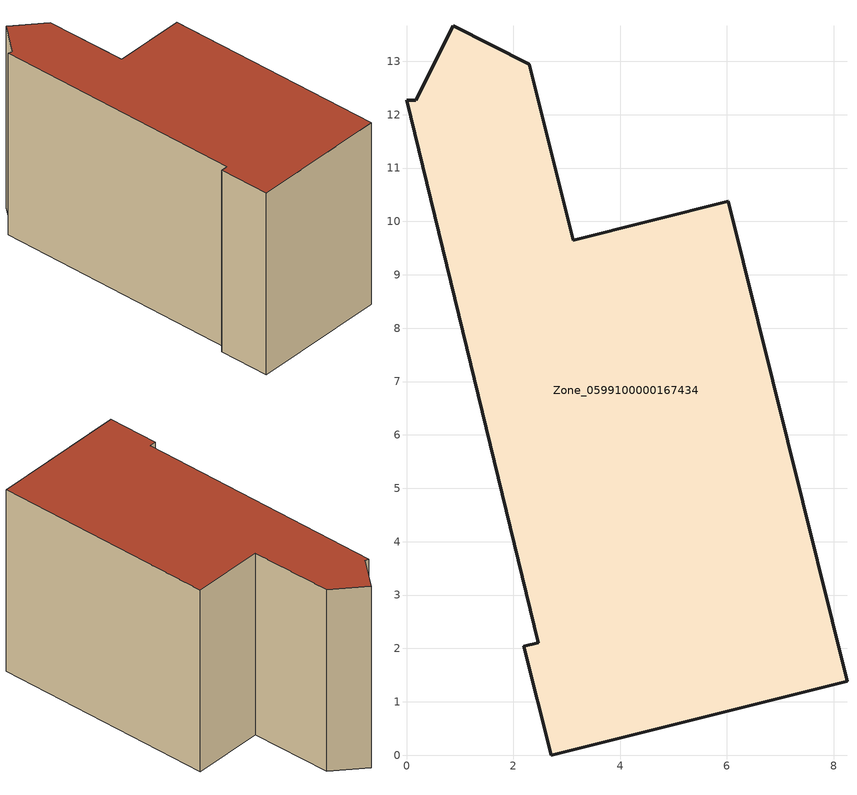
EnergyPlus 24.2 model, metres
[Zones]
Zone_0599100000167434
 floor ground (C_G): 2.47,2.11 0,12.27 0.17,12.27 0.87,13.66 2.3,12.94 3.12,9.65 6.03,10.38 8.25,1.39 2.71,0 2.2,2.04 z0
 wall outside (C_F): 0.17,12.27 0,12.27 2.47,2.11 2.2,2.04 2.71,0 8.25,1.39 6.03,10.38 3.12,9.65 2.3,12.94 0.87,13.66 0.17,12.27 z0:8.02
 roof outside (C_R): 0,12.27 2.47,2.11 2.2,2.04 2.71,0 8.25,1.39 6.03,10.38 3.12,9.65 2.3,12.94 0.87,13.66 0.17,12.27 z8.02
[BUILDING]
Pand.0599100000167434: North Axis=0; Terrain=City; Loads Convergence Tolerance Value=0.04; Temperature Convergence Tolerance Value=0.4; Solar Distribution=FullExterior; Maximum Number of Warmup Days=25; Minimum Number of Warmup Days=1
[Site:Location]
Rotterdam.The.Hague.AP_ZH_NLD Design_Conditions: Latitude=51.96; Longitude=4.45; Time Zone=1; Elevation=-4.5
[SITE:GROUNDTEMPERATURE:BUILDINGSURFACE]
18, 18, 18, 18, 18, 18, 18, 18, 18, 18, 18, 18
[MATERIAL] Thermal Absorptance=0.9; Solar Absorptance=0.7; Visible Absorptance=0.7
Name | Roughness | Thickness | Conductivity | Density | Specific Heat
G.TI.1975-1991 | MediumSmooth | 0.15 | 0.288461 | 540 | 1210
F.TI.1975-1991 | Rough | 0.3 | 0.230769 | 1920 | 840
R.TI.1975-1991 | MediumRough | 0.2 | 0.153846 | 1500 | 1000
[CONSTRUCTION]
C_G: G.TI.1975-1991
C_F: F.TI.1975-1991
C_R: R.TI.1975-1991
[ZONE]
Zone_0599100000167434: Type=1; Multiplier=1; Ceiling Height=Autocalculate; Volume=Autocalculate; Floor Area=autocalculate; Part of Total Floor Area=Yes
[ZONEINFILTRATION:DESIGNFLOWRATE]
Infil_Zone_0599100000167434: Zone or ZoneList or Space or SpaceList=Zone_0599100000167434; Schedule=AlwaysOn; Design Flow Rate Calculation Method=Flow/Area; Flow Rate per Floor Area=0.003; Constant Term Coefficient=1; Temperature Term Coefficient=0; Velocity Term Coefficient=0; Velocity Squared Term Coefficient=0
[HVACTEMPLATE:ZONE:IDEALLOADSAIRSYSTEM]
Zone_0599100000167434: Maximum Heating Supply Air Temperature=50; Minimum Cooling Supply Air Temperature=13; Maximum Heating Supply Air Humidity Ratio=0.0156; Minimum Cooling Supply Air Humidity Ratio=0.0077; Heating Limit=NoLimit; Cooling Limit=NoLimit; Dehumidification Control Type=ConstantSensibleHeatRatio; Cooling Sensible Heat Ratio=0.7; Dehumidification Setpoint=60; Humidification Control Type=None; Humidification Setpoint=30; Outdoor Air Method=None; Outdoor Air Flow Rate per Person=0.00944; Outdoor Air Flow Rate per Zone Floor Area=0; Outdoor Air Flow Rate per Zone=0; Demand Controlled Ventilation Type=None; Outdoor Air Economizer Type=NoEconomizer; Heat Recovery Type=None; Sensible Heat Recovery Effectiveness=0.7; Latent Heat Recovery Effectiveness=0.65
[ZONECONTROL:THERMOSTAT]
ThermostatControl_Zone_0599100000167434: Zone or ZoneList=Zone_0599100000167434; Control Type Schedule=DualSetpointControlType; Control 1=Thermostat_Zone_0599100000167434; Temperature Difference Between Cutout And Setpoint=0
[THERMOSTATSETPOINT:DUALSETPOINT]
Thermostat_Zone_0599100000167434: Heating Setpoint Temperature Schedule=HeatingSetpoint_Zone_0599100000167434; Cooling Setpoint Temperature Schedule=CoolingSetpoint_Zone_0599100000167434
[SCHEDULE:COMPACT]
HeatingSetpoint_Zone_0599100000167434: Through: 12/31, For: AllDays, Until: 24:00, 21
CoolingSetpoint_Zone_0599100000167434: Through: 12/31, For: AllDays, Until: 24:00, 24
DualSetpointControlType: Through: 12/31, For: AllDays, Until: 24:00, 4
AlwaysOn: Through: 12/31, For: AllDays, Until: 24:00, 1
